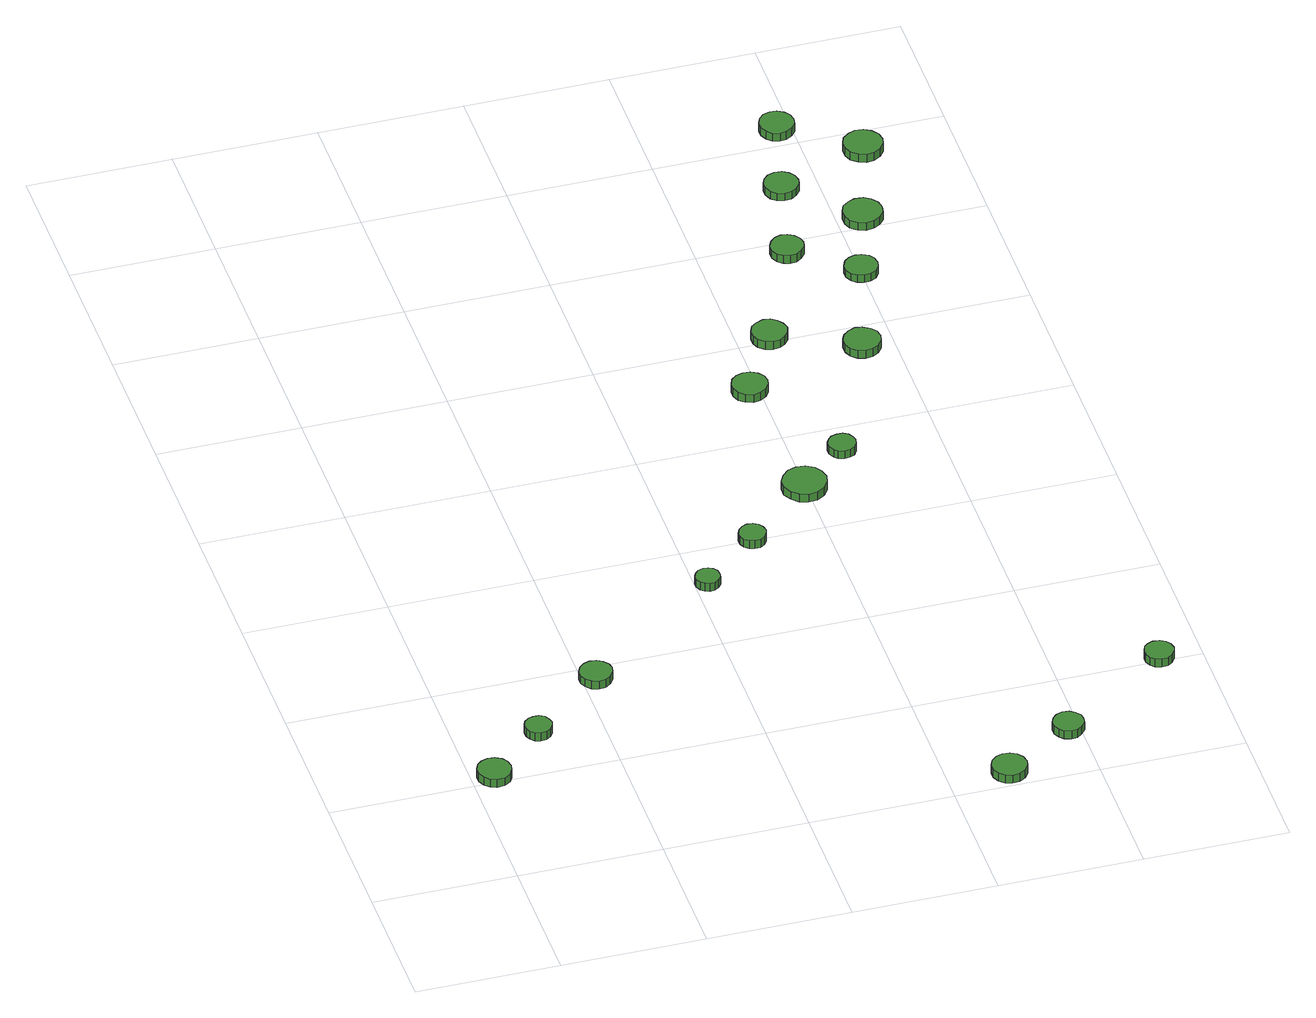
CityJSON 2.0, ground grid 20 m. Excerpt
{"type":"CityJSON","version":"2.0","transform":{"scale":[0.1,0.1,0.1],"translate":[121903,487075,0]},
"CityObjects":{
"tree1":{"type":"SolitaryVegetationObject","attributes":{"function":"something"},"geometry":[{"type":"MultiSurface","lod":"1","boundaries":[[[0,1,2,3,4,5,6,7,8,9,10,11,12,13,14]],[[15,16,17,18,19,20,21,22,23,24,25,26,27,28,29]],[[0,29,28,1]],[[1,28,27,2]],[[2,27,26,3]],[[3,26,25,4]],[[4,25,24,5]],[[5,24,23,6]],[[6,23,22,7]],[[7,22,21,8]],[[8,21,20,9]],[[9,20,19,10]],[[10,19,18,11]],[[11,18,17,12]],[[12,17,16,13]],[[13,16,15,14]],[[14,15,29,0]]]}]},
"tree2":{"type":"SolitaryVegetationObject","attributes":{"function":"something"},"geometry":[{"type":"MultiSurface","lod":"1","boundaries":[[[30,31,32,33,34,35,36,37,38,39,40,41,42,43,44]],[[45,46,47,48,49,50,51,52,53,54,55,56,57,58,59]],[[30,59,58,31]],[[31,58,57,32]],[[32,57,56,33]],[[33,56,55,34]],[[34,55,54,35]],[[35,54,53,36]],[[36,53,52,37]],[[37,52,51,38]],[[38,51,50,39]],[[39,50,49,40]],[[40,49,48,41]],[[41,48,47,42]],[[42,47,46,43]],[[43,46,45,44]],[[44,45,59,30]]]}]},
"tree3":{"type":"SolitaryVegetationObject","attributes":{"function":"something"},"geometry":[{"type":"MultiSurface","lod":"1","boundaries":[[[60,61,62,63,64,65,66,67,68,69,70,71,72,73,74]],[[75,76,77,78,79,80,81,82,83,84,85,86,87,88,89]],[[60,89,88,61]],[[61,88,87,62]],[[62,87,86,63]],[[63,86,85,64]],[[64,85,84,65]],[[65,84,83,66]],[[66,83,82,67]],[[67,82,81,68]],[[68,81,80,69]],[[69,80,79,70]],[[70,79,78,71]],[[71,78,77,72]],[[72,77,76,73]],[[73,76,75,74]],[[74,75,89,60]]]}]},
"tree4":{"type":"SolitaryVegetationObject","attributes":{"function":"something"},"geometry":[{"type":"MultiSurface","lod":"1","boundaries":[[[90,91,92,93,94,95,96,97,98,99,100,101,102,103,104]],[[105,106,107,108,109,110,111,112,113,114,115,116,117,118,119]],[[90,119,118,91]],[[91,118,117,92]],[[92,117,116,93]],[[93,116,115,94]],[[94,115,114,95]],[[95,114,113,96]],[[96,113,112,97]],[[97,112,111,98]],[[98,111,110,99]],[[99,110,109,100]],[[100,109,108,101]],[[101,108,107,102]],[[102,107,106,103]],[[103,106,105,104]],[[104,105,119,90]]]}]},
"tree5":{"type":"SolitaryVegetationObject","attributes":{"function":"something"},"geometry":[{"type":"MultiSurface","lod":"1","boundaries":[[[120,121,122,123,124,125,126,127,128,129,130,131,132,133,134]],[[135,136,137,138,139,140,141,142,143,144,145,146,147,148,149]],[[120,149,148,121]],[[121,148,147,122]],[[122,147,146,123]],[[123,146,145,124]],[[124,145,144,125]],[[125,144,143,126]],[[126,143,142,127]],[[127,142,141,128]],[[128,141,140,129]],[[129,140,139,130]],[[130,139,138,131]],[[131,138,137,132]],[[132,137,136,133]],[[133,136,135,134]],[[134,135,149,120]]]}]},
"tree6":{"type":"SolitaryVegetationObject","attributes":{"function":"something"},"geometry":[{"type":"MultiSurface","lod":"1","boundaries":[[[150,151,152,153,154,155,156,157,158,159,160,161,162,163,164]],[[165,166,167,168,169,170,171,172,173,174,175,176,177,178,179]],[[150,179,178,151]],[[151,178,177,152]],[[152,177,176,153]],[[153,176,175,154]],[[154,175,174,155]],[[155,174,173,156]],[[156,173,172,157]],[[157,172,171,158]],[[158,171,170,159]],[[159,170,169,160]],[[160,169,168,161]],[[161,168,167,162]],[[162,167,166,163]],[[163,166,165,164]],[[164,165,179,150]]]}]},
"tree7":{"type":"SolitaryVegetationObject","attributes":{"function":"something"},"geometry":[{"type":"MultiSurface","lod":"1","boundaries":[[[180,181,182,183,184,185,186,187,188,189,190,191,192,193,194]],[[195,196,197,198,199,200,201,202,203,204,205,206,207,208,209]],[[180,209,208,181]],[[181,208,207,182]],[[182,207,206,183]],[[183,206,205,184]],[[184,205,204,185]],[[185,204,203,186]],[[186,203,202,187]],[[187,202,201,188]],[[188,201,200,189]],[[189,200,199,190]],[[190,199,198,191]],[[191,198,197,192]],[[192,197,196,193]],[[193,196,195,194]],[[194,195,209,180]]]}]},
"tree8":{"type":"SolitaryVegetationObject","attributes":{"function":"something"},"geometry":[{"type":"MultiSurface","lod":"1","boundaries":[[[210,211,212,213,214,215,216,217,218,219,220,221,222,223,224]],[[225,226,227,228,229,230,231,232,233,234,235,236,237,238,239]],[[210,239,238,211]],[[211,238,237,212]],[[212,237,236,213]],[[213,236,235,214]],[[214,235,234,215]],[[215,234,233,216]],[[216,233,232,217]],[[217,232,231,218]],[[218,231,230,219]],[[219,230,229,220]],[[220,229,228,221]],[[221,228,227,222]],[[222,227,226,223]],[[223,226,225,224]],[[224,225,239,210]]]}]},
"tree9":{"type":"SolitaryVegetationObject","attributes":{"function":"something"},"geometry":[{"type":"MultiSurface","lod":"1","boundaries":[[[240,241,242,243,244,245,246,247,248,249,250,251,252,253,254]],[[255,256,257,258,259,260,261,262,263,264,265,266,267,268,269]],[[240,269,268,241]],[[241,268,267,242]],[[242,267,266,243]],[[243,266,265,244]],[[244,265,264,245]],[[245,264,263,246]],[[246,263,262,247]],[[247,262,261,248]],[[248,261,260,249]],[[249,260,259,250]],[[250,259,258,251]],[[251,258,257,252]],[[252,257,256,253]],[[253,256,255,254]],[[254,255,269,240]]]}]},
"tree10":{"type":"SolitaryVegetationObject","attributes":{"function":"something"},"geometry":[{"type":"MultiSurface","lod":"1","boundaries":[[[270,271,272,273,274,275,276,277,278,279,280,281,282,283,284]],[[285,286,287,288,289,290,291,292,293,294,295,296,297,298,299]],[[270,299,298,271]],[[271,298,297,272]],[[272,297,296,273]],[[273,296,295,274]],[[274,295,294,275]],[[275,294,293,276]],[[276,293,292,277]],[[277,292,291,278]],[[278,291,290,279]],[[279,290,289,280]],[[280,289,288,281]],[[281,288,287,282]],[[282,287,286,283]],[[283,286,285,284]],[[284,285,299,270]]]}]},
"tree11":{"type":"SolitaryVegetationObject","attributes":{"function":"something"},"geometry":[{"type":"MultiSurface","lod":"1","boundaries":[[[300,301,302,303,304,305,306,307,308,309,310,311,312,313,314]],[[315,316,317,318,319,320,321,322,323,324,325,326,327,328,329]],[[300,329,328,301]],[[301,328,327,302]],[[302,327,326,303]],[[303,326,325,304]],[[304,325,324,305]],[[305,324,323,306]],[[306,323,322,307]],[[307,322,321,308]],[[308,321,320,309]],[[309,320,319,310]],[[310,319,318,311]],[[311,318,317,312]],[[312,317,316,313]],[[313,316,315,314]],[[314,315,329,300]]]}]},
"tree12":{"type":"SolitaryVegetationObject","attributes":{"function":"something"},"geometry":[{"type":"MultiSurface","lod":"1","boundaries":[[[330,331,332,333,334,335,336,337,338,339,340,341,342,343,344]],[[345,346,347,348,349,350,351,352,353,354,355,356,357,358,359]],[[330,359,358,331]],[[331,358,357,332]],[[332,357,356,333]],[[333,356,355,334]],[[334,355,354,335]],[[335,354,353,336]],[[336,353,352,337]],[[337,352,351,338]],[[338,351,350,339]],[[339,350,349,340]],[[340,349,348,341]],[[341,348,347,342]],[[342,347,346,343]],[[343,346,345,344]],[[344,345,359,330]]]}]},
"tree13":{"type":"SolitaryVegetationObject","attributes":{"function":"something"},"geometry":[{"type":"MultiSurface","lod":"1","boundaries":[[[360,361,362,363,364,365,366,367,368,369,370,371,372,373,374]],[[375,376,377,378,379,380,381,382,383,384,385,386,387,388,389]],[[360,389,388,361]],[[361,388,387,362]],[[362,387,386,363]],[[363,386,385,364]],[[364,385,384,365]],[[365,384,383,366]],[[366,383,382,367]],[[367,382,381,368]],[[368,381,380,369]],[[369,380,379,370]],[[370,379,378,371]],[[371,378,377,372]],[[372,377,376,373]],[[373,376,375,374]],[[374,375,389,360]]]}]},
"tree14":{"type":"SolitaryVegetationObject","attributes":{"function":"something"},"geometry":[{"type":"MultiSurface","lod":"1","boundaries":[[[390,391,392,393,394,395,396,397,398,399,400,401,402,403,404]],[[405,406,407,408,409,410,411,412,413,414,415,416,417,418,419]],[[390,419,418,391]],[[391,418,417,392]],[[392,417,416,393]],[[393,416,415,394]],[[394,415,414,395]],[[395,414,413,396]],[[396,413,412,397]],[[397,412,411,398]],[[398,411,410,399]],[[399,410,409,400]],[[400,409,408,401]],[[401,408,407,402]],[[402,407,406,403]],[[403,406,405,404]],[[404,405,419,390]]]}]},
"tree15":{"type":"SolitaryVegetationObject","attributes":{"function":"something"},"geometry":[{"type":"MultiSurface","lod":"1","boundaries":[[[420,421,422,423,424,425,426,427,428,429,430,431,432,433,434]],[[435,436,437,438,439,440,441,442,443,444,445,446,447,448,449]],[[420,449,448,421]],[[421,448,447,422]],[[422,447,446,423]],[[423,446,445,424]],[[424,445,444,425]],[[425,444,443,426]],[[426,443,442,427]],[[427,442,441,428]],[[428,441,440,429]],[[429,440,439,430]],[[430,439,438,431]],[[431,438,437,432]],[[432,437,436,433]],[[433,436,435,434]],[[434,435,449,420]]]}]},
"tree16":{"type":"SolitaryVegetationObject","attributes":{"function":"something"},"geometry":[{"type":"MultiSurface","lod":"1","boundaries":[[[450,451,452,453,454,455,456,457,458,459,460,461,462,463,464]],[[465,466,467,468,469,470,471,472,473,474,475,476,477,478,479]],[[450,479,478,451]],[[451,478,477,452]],[[452,477,476,453]],[[453,476,475,454]],[[454,475,474,455]],[[455,474,473,456]],[[456,473,472,457]],[[457,472,471,458]],[[458,471,470,459]],[[459,470,469,460]],[[460,469,468,461]],[[461,468,467,462]],[[462,467,466,463]],[[463,466,465,464]],[[464,465,479,450]]]}]},
"tree17":{"type":"SolitaryVegetationObject","attributes":{"function":"something"},"geometry":[{"type":"MultiSurface","lod":"1","boundaries":[[[480,481,482,483,484,485,486,487,488,489,490,491,492,493,494]],[[495,496,497,498,499,500,501,502,503,504,505,506,507,508,509]],[[480,509,508,481]],[[481,508,507,482]],[[482,507,506,483]],[[483,506,505,484]],[[484,505,504,485]],[[485,504,503,486]],[[486,503,502,487]],[[487,502,501,488]],[[488,501,500,489]],[[489,500,499,490]],[[490,499,498,491]],[[491,498,497,492]],[[492,497,496,493]],[[493,496,495,494]],[[494,495,509,480]]]}]},
"tree18":{"type":"SolitaryVegetationObject","attributes":{"function":"something"},"geometry":[{"type":"MultiSurface","lod":"1","boundaries":[[[510,511,512,513,514,515,516,517,518,519,520,521,522,523,524]],[[525,526,527,528,529,530,531,532,533,534,535,536,537,538,539]],[[510,539,538,511]],[[511,538,537,512]],[[512,537,536,513]],[[513,536,535,514]],[[514,535,534,515]],[[515,534,533,516]],[[516,533,532,517]],[[517,532,531,518]],[[518,531,530,519]],[[519,530,529,520]],[[520,529,528,521]],[[521,528,527,522]],[[522,527,526,523]],[[523,526,525,524]],[[524,525,539,510]]]}]},
"tree19":{"type":"SolitaryVegetationObject","attributes":{"function":"something"},"geometry":[{"type":"MultiSurface","lod":"1","boundaries":[[[540,541,542,543,544,545,546,547,548,549,550,551,552,553,554]],[[555,556,557,558,559,560,561,562,563,564,565,566,567,568,569]],[[540,569,568,541]],[[541,568,567,542]],[[542,567,566,543]],[[543,566,565,544]],[[544,565,564,545]],[[545,564,563,546]],[[546,563,562,547]],[[547,562,561,548]],[[548,561,560,549]],[[549,560,559,550]],[[550,559,558,551]],[[551,558,557,552]],[[552,557,556,553]],[[553,556,555,554]],[[554,555,569,540]]]}]}
},
"vertices":[
[54,212,15],[52,221,15],[47,229,15],[38,234,15],[28,235,15],[19,232,15],[12,226,15],[8,217,15],[8,207,15],[12,198,15],[19,191,15],[28,188,15],[38,189,15],[47,194,15],[52,202,15],[52,202,2],[47,194,2],[38,189,2],[28,188,2],[19,191,2],[12,198,2],[8,207,2],[8,217,2],[12,226,2],[19,232,2],[28,235,2],[38,234,2],[47,229,2],[52,221,2],[54,212,2],
[132,286,15],[130,293,15],[126,300,15],[119,304,15],[111,304,15],[104,302,15],[98,297,15],[95,290,15],[95,282,15],[98,275,15],[104,269,15],[111,267,15],[119,268,15],[126,272,15],[130,278,15],[130,278,2],[126,272,2],[119,268,2],[111,267,2],[104,269,2],[98,275,2],[95,282,2],[95,290,2],[98,297,2],[104,302,2],[111,304,2],[119,304,2],[126,300,2],[130,293,2],[132,286,2],
[240,371,18],[238,380,18],[232,387,18],[224,392,18],[215,393,18],[206,390,18],[199,384,18],[195,375,18],[195,366,18],[199,358,18],[206,351,18],[215,348,18],[224,349,18],[232,354,18],[238,362,18],[238,362,5],[232,354,5],[224,349,5],[215,348,5],[206,351,5],[199,358,5],[195,366,5],[195,375,5],[199,384,5],[206,390,5],[215,393,5],[224,392,5],[232,387,5],[238,380,5],[240,371,5],
[433,525,17],[432,532,17],[428,538,17],[422,541,17],[415,542,17],[408,540,17],[403,535,17],[400,529,17],[400,522,17],[403,515,17],[408,511,17],[415,508,17],[422,509,17],[428,513,17],[432,518,17],[432,518,4],[428,513,4],[422,509,4],[415,508,4],[408,511,4],[403,515,4],[400,522,4],[400,529,4],[403,535,4],[408,540,4],[415,542,4],[422,541,4],[428,538,4],[432,532,4],[433,525,4],
[519,600,15],[517,608,15],[513,614,15],[506,618,15],[498,619,15],[491,616,15],[485,611,15],[482,604,15],[482,596,15],[485,589,15],[491,584,15],[498,582,15],[506,582,15],[513,586,15],[517,593,15],[517,593,2],[513,586,2],[506,582,2],[498,582,2],[491,584,2],[485,589,2],[482,596,2],[482,604,2],[485,611,2],[491,616,2],[498,619,2],[506,618,2],[513,614,2],[517,608,2],[519,600,2],
[707,27,16],[705,37,16],[699,45,16],[690,50,16],[680,51,16],[671,48,16],[663,41,16],[659,32,16],[659,22,16],[663,13,16],[671,6,16],[680,3,16],[690,4,16],[699,9,16],[705,17,16],[705,17,3],[699,9,3],[690,4,3],[680,3,3],[671,6,3],[663,13,3],[659,22,3],[659,32,3],[663,41,3],[671,48,3],[680,51,3],[690,50,3],[699,45,3],[705,37,3],[707,27,3],
[628,688,15],[625,700,15],[618,710,15],[607,717,15],[594,718,15],[582,714,15],[573,705,15],[567,694,15],[567,681,15],[573,670,15],[582,661,15],[594,657,15],[607,658,15],[618,665,15],[625,675,15],[625,675,2],[618,665,2],[607,658,2],[594,657,2],[582,661,2],[573,670,2],[567,681,2],[567,694,2],[573,705,2],[582,714,2],[594,718,2],[607,717,2],[618,710,2],[625,700,2],[628,688,2],
[805,95,14],[804,104,14],[798,111,14],[791,116,14],[782,117,14],[773,114,14],[767,108,14],[763,100,14],[763,91,14],[767,83,14],[773,77,14],[782,74,14],[791,75,14],[798,80,14],[804,87,14],[804,87,1],[798,80,1],[791,75,1],[782,74,1],[773,77,1],[767,83,1],[763,91,1],[763,100,1],[767,108,1],[773,114,1],[782,117,1],[791,116,1],[798,111,1],[804,104,1],[805,95,1],
[612,907,15],[610,917,15],[604,925,15],[595,930,15],[585,931,15],[575,928,15],[567,921,15],[563,912,15],[563,902,15],[567,892,15],[575,886,15],[585,882,15],[595,884,15],[604,889,15],[610,897,15],[610,897,2],[604,889,2],[595,884,2],[585,882,2],[575,886,2],[567,892,2],[563,902,2],[563,912,2],[567,921,2],[575,928,2],[585,931,2],[595,930,2],[604,925,2],[610,917,2],[612,907,2],
[687,752,15],[685,759,15],[681,766,15],[674,770,15],[666,770,15],[658,768,15],[653,763,15],[649,756,15],[649,748,15],[653,740,15],[658,735,15],[666,733,15],[674,734,15],[681,737,15],[685,744,15],[685,744,2],[681,737,2],[674,734,2],[666,733,2],[658,735,2],[653,740,2],[649,748,2],[649,756,2],[653,763,2],[658,768,2],[666,770,2],[674,770,2],[681,766,2],[685,759,2],[687,752,2],
[668,1004,18],[665,1014,18],[659,1022,18],[651,1028,18],[641,1029,18],[631,1025,18],[623,1019,18],[619,1009,18],[619,999,18],[623,990,18],[631,983,18],[641,980,18],[651,981,18],[659,986,18],[665,994,18],[665,994,5],[659,986,5],[651,981,5],[641,980,5],[631,983,5],[623,990,5],[619,999,5],[619,1009,5],[623,1019,5],[631,1025,5],[641,1029,5],[651,1028,5],[659,1022,5],[665,1014,5],[668,1004,5],
[962,207,15],[960,215,15],[955,222,15],[948,226,15],[939,227,15],[931,224,15],[925,219,15],[922,211,15],[922,203,15],[925,195,15],[931,189,15],[939,187,15],[948,187,15],[955,192,15],[960,199,15],[960,199,2],[955,192,2],[948,187,2],[939,187,2],[931,189,2],[925,195,2],[922,203,2],[922,211,2],[925,219,2],[931,224,2],[939,227,2],[948,226,2],[955,222,2],[960,215,2],[962,207,2],
[780,951,19],[778,962,19],[771,970,19],[762,975,19],[752,977,19],[742,973,19],[734,966,19],[730,957,19],[730,946,19],[734,936,19],[742,929,19],[752,926,19],[762,927,19],[771,932,19],[778,941,19],[778,941,6],[771,932,6],[762,927,6],[752,926,6],[742,929,6],[734,936,6],[730,946,6],[730,957,6],[734,966,6],[742,973,6],[752,977,6],[762,975,6],[771,970,6],[778,962,6],[780,951,6],
[740,1173,18],[738,1182,18],[732,1190,18],[724,1195,18],[715,1196,18],[706,1193,18],[699,1186,18],[695,1178,18],[695,1168,18],[699,1159,18],[706,1153,18],[715,1150,18],[724,1151,18],[732,1156,18],[738,1164,18],[738,1164,5],[732,1156,5],[724,1151,5],[715,1150,5],[706,1153,5],[699,1159,5],[695,1168,5],[695,1178,5],[699,1186,5],[706,1193,5],[715,1196,5],[724,1195,5],[732,1190,5],[738,1182,5],[740,1173,5],
[821,1103,19],[819,1113,19],[814,1120,19],[805,1125,19],[796,1126,19],[787,1123,19],[780,1117,19],[776,1108,19],[776,1099,19],[780,1090,19],[787,1084,19],[796,1081,19],[805,1082,19],[814,1086,19],[819,1094,19],[819,1094,7],[814,1086,7],[805,1082,7],[796,1081,7],[787,1084,7],[780,1090,7],[776,1099,7],[776,1108,7],[780,1117,7],[787,1123,7],[796,1126,7],[805,1125,7],[814,1120,7],[819,1113,7],[821,1103,7],
[773,1308,14],[771,1318,14],[765,1326,14],[757,1331,14],[747,1332,14],[737,1329,14],[730,1322,14],[726,1313,14],[726,1304,14],[730,1294,14],[737,1288,14],[747,1285,14],[757,1286,14],[765,1291,14],[771,1299,14],[771,1299,2],[765,1291,2],[757,1286,2],[747,1285,2],[737,1288,2],[730,1294,2],[726,1304,2],[726,1313,2],[730,1322,2],[737,1329,2],[747,1332,2],[757,1331,2],[765,1326,2],[771,1318,2],[773,1308,2],
[862,1221,14],[860,1232,14],[853,1241,14],[844,1247,14],[832,1248,14],[822,1244,14],[813,1237,14],[809,1227,14],[809,1216,14],[813,1205,14],[822,1198,14],[832,1194,14],[844,1196,14],[853,1201,14],[860,1210,14],[860,1210,1],[853,1201,1],[844,1196,1],[832,1194,1],[822,1198,1],[813,1205,1],[809,1216,1],[809,1227,1],[813,1237,1],[822,1244,1],[832,1248,1],[844,1247,1],[853,1241,1],[860,1232,1],[862,1221,1],
[804,1434,14],[802,1444,14],[796,1452,14],[787,1457,14],[778,1458,14],[768,1455,14],[761,1448,14],[757,1439,14],[757,1429,14],[761,1420,14],[768,1413,14],[778,1410,14],[787,1411,14],[796,1416,14],[802,1424,14],[802,1424,1],[796,1416,1],[787,1411,1],[778,1410,1],[768,1413,1],[761,1420,1],[757,1429,1],[757,1439,1],[761,1448,1],[768,1455,1],[778,1458,1],[787,1457,1],[796,1452,1],[802,1444,1],[804,1434,1],
[904,1361,14],[902,1372,14],[895,1381,14],[885,1387,14],[874,1388,14],[864,1384,14],[855,1377,14],[851,1367,14],[851,1355,14],[855,1345,14],[864,1338,14],[874,1334,14],[885,1335,14],[895,1341,14],[902,1350,14],[902,1350,1],[895,1341,1],[885,1335,1],[874,1334,1],[864,1338,1],[855,1345,1],[851,1355,1],[851,1367,1],[855,1377,1],[864,1384,1],[874,1388,1],[885,1387,1],[895,1381,1],[902,1372,1],[904,1361,1]
]}
